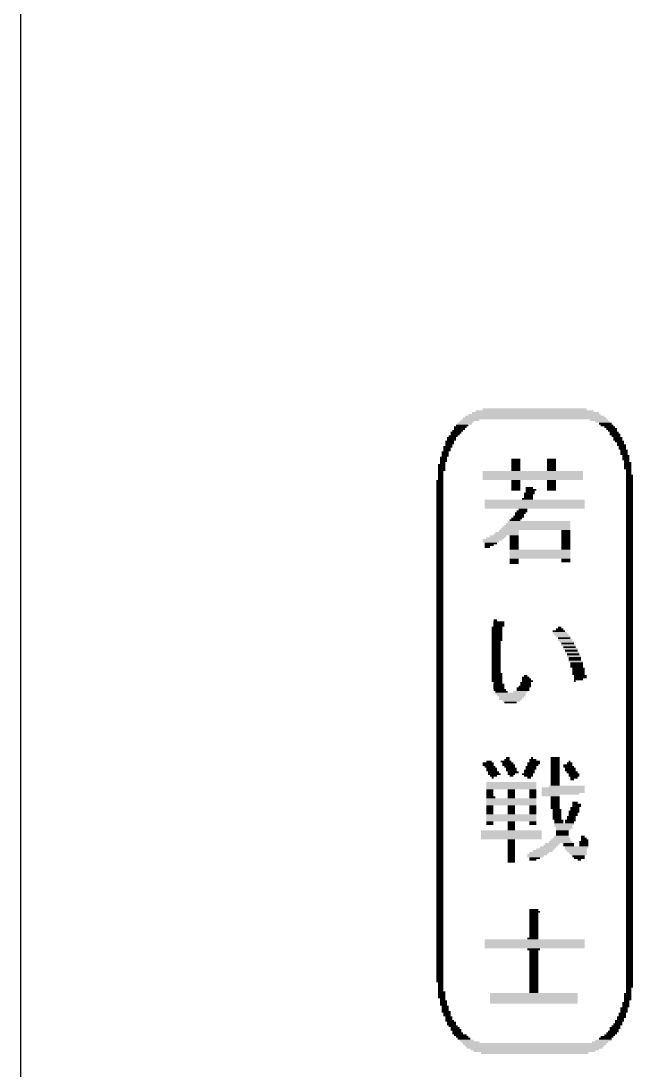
# Model space of a CAD drawing. Extents: x -8 to 66, y 0 to 104.
# Drawn here: x -2.6 to 7.83, y 26.34 to 44.22 of the extents above; entities that cross this region are included whole.
import ezdxf

# ---------------------------------------------------------------- set-up
doc = ezdxf.new("R2010")
doc.units = 0
doc.layers.add('20', color=30, linetype='CONTINUOUS')
doc.layers.add('21', color=253, linetype='CONTINUOUS')

# ---------------------------------------------------------------- blocks, each defined once
blk = doc.blocks.new('RECT')
blk.add_solid([(-0.5, -0.5), (0.5, -0.5), (-0.5, 0.5), (0.5, 0.5)])

msp = doc.modelspace()

# ---------------------------------------------------------------- linework, layer by layer
at = {"layer": '20'}
msp.add_line((-2.6, 25), (-2.6, 45), dxfattribs=at)

# ---------------------------------------------------------------- block references
at = {"layer": '21', "yscale": 0.0305}
for p, xscale in [((6.1535, 37.5686), 2.0117), ((6.1535, 37.599), 1.7678), ((4.9952, 37.3857), 0.2438), ((5.0562, 37.4162), 0.3048), ((6.1535, 37.4467), 2.4384), ((6.1535, 37.4771), 2.3774), ((6.1535, 37.5076), 2.2555), ((6.1687, 37.5381), 2.1641), ((7.2507, 37.4162), 0.3048), ((7.3117, 37.3857), 0.2438), ((4.8123, 37.2028), 0.1829), ((4.8428, 37.2333), 0.1829), ((4.8885, 37.2943), 0.2134), ((4.8733, 37.2638), 0.1829), ((4.919, 37.3247), 0.2134), ((4.9647, 37.3552), 0.2438), ((7.3574, 37.3552), 0.2134), ((7.3879, 37.3247), 0.2134), ((7.4336, 37.2943), 0.1829), ((7.4641, 37.2638), 0.1829), ((7.4793, 37.2333), 0.1524), ((7.5098, 37.2028), 0.1524), ((4.7057, 37.0504), 0.1524), ((4.7057, 37.0199), 0.1524), ((4.7361, 37.1114), 0.1524), ((4.7361, 37.0809), 0.1524), ((4.7666, 37.1419), 0.1524), ((4.7971, 37.1723), 0.1524), ((7.5251, 37.1723), 0.1829), ((7.5403, 37.1419), 0.1524), ((7.5708, 37.1114), 0.1524), ((7.5708, 37.0809), 0.1524), ((7.6013, 37.0504), 0.1524), ((7.6165, 37.0199), 0.1219), ((4.6295, 36.8675), 0.1219), ((4.6295, 36.8371), 0.1219), ((4.6752, 36.959), 0.1524), ((4.6599, 36.9285), 0.1219), ((4.6599, 36.898), 0.1219), ((4.6904, 36.9895), 0.1219), ((7.6317, 36.9895), 0.1524), ((7.647, 36.959), 0.1219), ((7.647, 36.9285), 0.1219), ((7.6775, 36.898), 0.1219), ((7.6775, 36.8675), 0.1219), ((7.6775, 36.8371), 0.1219), ((4.5685, 36.6542), 0.1219), ((4.5837, 36.6847), 0.0914), ((4.599, 36.7761), 0.1219), ((4.599, 36.7456), 0.1219), ((4.599, 36.7151), 0.1219), ((4.6295, 36.8066), 0.1219), ((5.8334, 36.7456), 0.1524), ((5.8334, 36.7151), 0.1524), ((5.8334, 36.6847), 0.1524), ((5.8334, 36.6542), 0.1524), ((6.443, 36.7456), 0.1524), ((6.443, 36.7151), 0.1524), ((6.443, 36.6847), 0.1524), ((6.443, 36.6542), 0.1524), ((7.7079, 36.8066), 0.1219), ((7.7079, 36.7761), 0.1219), ((7.7079, 36.7456), 0.1219), ((7.7232, 36.7151), 0.0914), ((7.7384, 36.6847), 0.1219), ((7.7384, 36.6542), 0.1219), ((4.5685, 36.6237), 0.1219), ((4.5685, 36.5932), 0.1219), ((4.5685, 36.5627), 0.1219), ((4.5533, 36.5323), 0.0914), ((4.5533, 36.5018), 0.0914), ((4.5533, 36.4713), 0.0914), ((6.123, 36.5323), 1.7069), ((6.123, 36.5018), 1.7069), ((6.123, 36.4713), 1.7069), ((5.8334, 36.6237), 0.1524), ((5.8334, 36.5932), 0.1524), ((5.8334, 36.5627), 0.1524), ((6.443, 36.6237), 0.1524), ((6.443, 36.5932), 0.1524), ((6.443, 36.5627), 0.1524), ((7.7384, 36.6237), 0.1219), ((7.7384, 36.5932), 0.1219), ((7.7537, 36.5627), 0.0914), ((7.7537, 36.5323), 0.0914), ((7.7537, 36.5018), 0.0914), ((7.7689, 36.4713), 0.1219), ((4.538, 36.3799), 0.1219), ((4.538, 36.3494), 0.1219), ((4.538, 36.3189), 0.1219), ((4.5533, 36.4408), 0.0914), ((4.5533, 36.4103), 0.0914), ((6.123, 36.4408), 1.7069), ((6.123, 36.4103), 1.7069), ((5.8334, 36.3799), 0.1524), ((5.8334, 36.3494), 0.1524), ((5.8334, 36.3189), 0.1524), ((6.443, 36.3799), 0.1524), ((6.443, 36.3494), 0.1524), ((6.443, 36.3189), 0.1524), ((7.7689, 36.4408), 0.1219), ((7.7689, 36.4103), 0.1219), ((7.7689, 36.3799), 0.1219), ((7.7689, 36.3494), 0.1219), ((7.7689, 36.3189), 0.1219), ((4.538, 36.2884), 0.1219), ((4.538, 36.2579), 0.1219), ((4.538, 36.2275), 0.1219), ((4.538, 36.197), 0.1219), ((4.538, 36.1665), 0.1219), ((4.538, 36.136), 0.1219), ((5.8334, 36.2884), 0.1524), ((5.8334, 36.2579), 0.1524), ((5.8334, 36.2275), 0.1524), ((6.062, 36.1665), 0.1829), ((6.0468, 36.136), 0.1524), ((6.062, 36.2579), 0.1219), ((6.0925, 36.2275), 0.1829), ((6.0773, 36.197), 0.1524), ((6.443, 36.2884), 0.1524), ((6.443, 36.2579), 0.1524), ((6.443, 36.2275), 0.1524), ((7.7689, 36.2884), 0.1219), ((7.7689, 36.2579), 0.1219), ((7.7689, 36.2275), 0.1219), ((7.7689, 36.197), 0.1219), ((7.7689, 36.1665), 0.1219), ((7.7689, 36.136), 0.1219), ((4.538, 36.1055), 0.1219), ((4.538, 36.0751), 0.1219), ((4.538, 36.0446), 0.1219), ((4.538, 36.0141), 0.1219), ((4.538, 35.9836), 0.1219), ((4.538, 35.9531), 0.1219), ((6.1535, 36.0446), 1.7069), ((6.1535, 36.0141), 1.7069), ((6.1535, 35.9836), 1.7069), ((6.1535, 35.9531), 1.7069), ((6.0315, 36.0751), 0.1829), ((6.0468, 36.1055), 0.1524), ((7.7689, 36.1055), 0.1219), ((7.7689, 36.0751), 0.1219), ((7.7689, 36.0446), 0.1219), ((7.7689, 36.0141), 0.1219), ((7.7689, 35.9836), 0.1219), ((7.7689, 35.9531), 0.1219), ((4.538, 35.9227), 0.1219), ((4.538, 35.8922), 0.1219), ((4.538, 35.8617), 0.1219), ((4.538, 35.8312), 0.1219), ((4.538, 35.8007), 0.1219), ((4.538, 35.7703), 0.1219), ((6.1535, 35.9227), 1.7069), ((5.8791, 35.7703), 0.1829), ((5.9096, 35.8312), 0.1829), ((5.8944, 35.8007), 0.1524), ((5.9401, 35.8617), 0.1829), ((5.9553, 35.8922), 0.1524), ((7.7689, 35.9227), 0.1219), ((7.7689, 35.8922), 0.1219), ((7.7689, 35.8617), 0.1219), ((7.7689, 35.8312), 0.1219), ((7.7689, 35.8007), 0.1219), ((7.7689, 35.7703), 0.1219), ((4.538, 35.7398), 0.1219), ((4.538, 35.7093), 0.1219), ((4.538, 35.6788), 0.1219), ((4.538, 35.6483), 0.1219), ((4.538, 35.6179), 0.1219), ((4.538, 35.5874), 0.1219), ((6.1839, 35.5874), 1.1582), ((6.1992, 35.6179), 1.1278), ((6.2144, 35.6483), 1.0973), ((6.2297, 35.6788), 1.0668), ((5.8182, 35.7093), 0.1829), ((5.8487, 35.7398), 0.1829), ((7.7689, 35.7398), 0.1219), ((7.7689, 35.7093), 0.1219), ((7.7689, 35.6788), 0.1219), ((7.7689, 35.6483), 0.1219), ((7.7689, 35.6179), 0.1219), ((7.7689, 35.5874), 0.1219), ((4.538, 35.5569), 0.1219), ((4.538, 35.5264), 0.1219), ((4.538, 35.4959), 0.1219), ((4.538, 35.4655), 0.1219), ((4.538, 35.435), 0.1219), ((4.538, 35.4045), 0.1219), ((5.4829, 35.4045), 0.3048), ((5.5286, 35.435), 0.2743), ((5.6658, 35.4655), 0.4267), ((5.681, 35.4959), 0.3962), ((5.7115, 35.5264), 0.3353), ((6.1687, 35.5569), 1.1887), ((5.8029, 35.435), 0.1524), ((5.8029, 35.4045), 0.1524), ((6.6869, 35.5264), 0.1524), ((6.6869, 35.4959), 0.1524), ((6.6869, 35.4655), 0.1524), ((6.6869, 35.435), 0.1524), ((6.6869, 35.4045), 0.1524), ((7.7689, 35.5569), 0.1219), ((7.7689, 35.5264), 0.1219), ((7.7689, 35.4959), 0.1219), ((7.7689, 35.4655), 0.1219), ((7.7689, 35.435), 0.1219), ((7.7689, 35.4045), 0.1219), ((4.538, 35.374), 0.1219), ((4.538, 35.3435), 0.1219), ((4.538, 35.3131), 0.1219), ((4.538, 35.2826), 0.1219), ((4.538, 35.2521), 0.1219), ((4.538, 35.2216), 0.1219), ((5.4372, 35.374), 0.3353), ((5.4067, 35.3435), 0.2743), ((5.4067, 35.3131), 0.2134), ((5.3762, 35.2826), 0.1524), ((5.3457, 35.2521), 0.0914), ((5.8029, 35.374), 0.1524), ((5.8029, 35.3435), 0.1524), ((5.8029, 35.3131), 0.1524), ((5.8029, 35.2826), 0.1524), ((5.8029, 35.2521), 0.1524), ((5.8029, 35.2216), 0.1524), ((6.6869, 35.374), 0.1524), ((6.6869, 35.3435), 0.1524), ((6.6869, 35.3131), 0.1524), ((6.6869, 35.2826), 0.1524), ((6.6869, 35.2521), 0.1524), ((6.6869, 35.2216), 0.1524), ((7.7689, 35.374), 0.1219), ((7.7689, 35.3435), 0.1219), ((7.7689, 35.3131), 0.1219), ((7.7689, 35.2826), 0.1219), ((7.7689, 35.2521), 0.1219), ((7.7689, 35.2216), 0.1219), ((4.538, 35.1911), 0.1219), ((4.538, 35.1607), 0.1219), ((4.538, 35.1302), 0.1219), ((4.538, 35.0997), 0.1219), ((4.538, 35.0692), 0.1219), ((6.2449, 35.1911), 1.0363), ((6.2449, 35.1607), 1.0363), ((6.2449, 35.1302), 1.0363), ((6.2449, 35.0997), 1.0363), ((6.2449, 35.0692), 1.0363), ((7.7689, 35.1911), 0.1219), ((7.7689, 35.1607), 0.1219), ((7.7689, 35.1302), 0.1219), ((7.7689, 35.0997), 0.1219), ((7.7689, 35.0692), 0.1219), ((4.538, 35.0387), 0.1219), ((4.538, 35.0083), 0.1219), ((4.538, 34.9778), 0.1219), ((4.538, 34.9473), 0.1219), ((4.538, 34.9168), 0.1219), ((4.538, 34.8863), 0.1219), ((5.8029, 35.0387), 0.1524), ((5.8029, 35.0083), 0.1524), ((5.8029, 34.9778), 0.1524), ((6.6869, 35.0387), 0.1524), ((6.6869, 35.0083), 0.1524), ((7.7689, 35.0387), 0.1219), ((7.7689, 35.0083), 0.1219), ((7.7689, 34.9778), 0.1219), ((7.7689, 34.9473), 0.1219), ((7.7689, 34.9168), 0.1219), ((7.7689, 34.8863), 0.1219), ((4.538, 34.8559), 0.1219), ((4.538, 34.8254), 0.1219), ((4.538, 34.7949), 0.1219), ((4.538, 34.7644), 0.1219), ((4.538, 34.7339), 0.1219), ((4.538, 34.7035), 0.1219), ((7.7689, 34.8559), 0.1219), ((7.7689, 34.8254), 0.1219), ((7.7689, 34.7949), 0.1219), ((7.7689, 34.7644), 0.1219), ((7.7689, 34.7339), 0.1219), ((7.7689, 34.7035), 0.1219), ((4.538, 34.673), 0.1219), ((4.538, 34.6425), 0.1219), ((4.538, 34.612), 0.1219), ((4.538, 34.5815), 0.1219), ((4.538, 34.5511), 0.1219), ((4.538, 34.5206), 0.1219), ((7.7689, 34.673), 0.1219), ((7.7689, 34.6425), 0.1219), ((7.7689, 34.612), 0.1219), ((7.7689, 34.5815), 0.1219), ((7.7689, 34.5511), 0.1219), ((7.7689, 34.5206), 0.1219), ((4.538, 34.4901), 0.1219), ((4.538, 34.4596), 0.1219), ((4.538, 34.4291), 0.1219), ((4.538, 34.3987), 0.1219), ((4.538, 34.3682), 0.1219), ((4.538, 34.3377), 0.1219), ((7.7689, 34.4901), 0.1219), ((7.7689, 34.4596), 0.1219), ((7.7689, 34.4291), 0.1219), ((7.7689, 34.3987), 0.1219), ((7.7689, 34.3682), 0.1219), ((7.7689, 34.3377), 0.1219), ((4.538, 34.3072), 0.1219), ((4.538, 34.2767), 0.1219), ((4.538, 34.2463), 0.1219), ((4.538, 34.2158), 0.1219), ((4.538, 34.1853), 0.1219), ((4.538, 34.1548), 0.1219), ((7.7689, 34.3072), 0.1219), ((7.7689, 34.2767), 0.1219), ((7.7689, 34.2463), 0.1219), ((7.7689, 34.2158), 0.1219), ((7.7689, 34.1853), 0.1219), ((7.7689, 34.1548), 0.1219), ((4.538, 34.1243), 0.1219), ((4.538, 34.0939), 0.1219), ((4.538, 34.0634), 0.1219), ((4.538, 34.0329), 0.1219), ((4.538, 34.0024), 0.1219), ((4.538, 33.9719), 0.1219), ((5.4829, 34.0024), 0.061), ((5.5438, 33.9719), 0.1829), ((7.7689, 34.1243), 0.1219), ((7.7689, 34.0939), 0.1219), ((7.7689, 34.0634), 0.1219), ((7.7689, 34.0329), 0.1219), ((7.7689, 34.0024), 0.1219), ((7.7689, 33.9719), 0.1219), ((4.538, 33.9415), 0.1219), ((4.538, 33.911), 0.1219), ((4.538, 33.8805), 0.1219), ((4.538, 33.85), 0.1219), ((4.538, 33.8195), 0.1219), ((4.538, 33.7891), 0.1219), ((5.5134, 33.8805), 0.1829), ((5.5134, 33.85), 0.1829), ((5.5134, 33.8195), 0.1829), ((5.5134, 33.7891), 0.1829), ((5.5438, 33.9415), 0.1829), ((5.5438, 33.911), 0.1829), ((6.5649, 33.8195), 0.2134), ((6.5802, 33.7891), 0.2438), ((6.5802, 33.85), 0.1219), ((6.5802, 33.8805), 0.061), ((7.7689, 33.9415), 0.1219), ((7.7689, 33.911), 0.1219), ((7.7689, 33.8805), 0.1219), ((7.7689, 33.85), 0.1219), ((7.7689, 33.8195), 0.1219), ((7.7689, 33.7891), 0.1219), ((4.538, 33.7586), 0.1219), ((4.538, 33.7281), 0.1219), ((4.538, 33.6976), 0.1219), ((4.538, 33.6671), 0.1219), ((4.538, 33.6367), 0.1219), ((5.5134, 33.7586), 0.1829), ((5.5134, 33.7281), 0.1829), ((5.5134, 33.6976), 0.1829), ((5.5134, 33.6671), 0.1829), ((5.4981, 33.6367), 0.1524), ((6.6107, 33.7586), 0.2438), ((6.6411, 33.7281), 0.2438), ((6.6564, 33.6976), 0.2134), ((6.6716, 33.6671), 0.2438), ((6.7021, 33.6367), 0.2438), ((7.7689, 33.7586), 0.1219), ((7.7689, 33.7281), 0.1219), ((7.7689, 33.6976), 0.1219), ((7.7689, 33.6671), 0.1219), ((7.7689, 33.6367), 0.1219), ((4.538, 33.6062), 0.1219), ((4.538, 33.5757), 0.1219), ((4.538, 33.5452), 0.1219), ((4.538, 33.5147), 0.1219), ((4.538, 33.4843), 0.1219), ((4.538, 33.4538), 0.1219), ((5.4981, 33.6062), 0.1524), ((5.4981, 33.5757), 0.1524), ((5.4981, 33.5452), 0.1524), ((5.4981, 33.5147), 0.1524), ((5.4981, 33.4843), 0.1524), ((5.4981, 33.4538), 0.1524), ((6.7173, 33.6062), 0.2134), ((6.7326, 33.5757), 0.2438), ((6.7478, 33.5452), 0.2134), ((6.7631, 33.5147), 0.2438), ((6.7783, 33.4843), 0.2134), ((6.7935, 33.4538), 0.2438), ((7.7689, 33.6062), 0.1219), ((7.7689, 33.5757), 0.1219), ((7.7689, 33.5452), 0.1219), ((7.7689, 33.5147), 0.1219), ((7.7689, 33.4843), 0.1219), ((7.7689, 33.4538), 0.1219), ((4.538, 33.4233), 0.1219), ((4.538, 33.3928), 0.1219), ((4.538, 33.3623), 0.1219), ((4.538, 33.3319), 0.1219), ((4.538, 33.3014), 0.1219), ((4.538, 33.2709), 0.1219), ((5.4981, 33.4233), 0.1524), ((5.4981, 33.3928), 0.1524), ((5.4981, 33.3623), 0.1524), ((5.4981, 33.3319), 0.1524), ((5.4981, 33.3014), 0.1524), ((5.4981, 33.2709), 0.1524), ((6.8088, 33.4233), 0.2134), ((6.824, 33.3928), 0.2438), ((6.8393, 33.3623), 0.2134), ((6.8393, 33.3319), 0.2134), ((6.8545, 33.3014), 0.2438), ((6.8697, 33.2709), 0.2134), ((7.7689, 33.4233), 0.1219), ((7.7689, 33.3928), 0.1219), ((7.7689, 33.3623), 0.1219), ((7.7689, 33.3319), 0.1219), ((7.7689, 33.3014), 0.1219), ((7.7689, 33.2709), 0.1219), ((4.538, 33.2404), 0.1219), ((4.538, 33.2099), 0.1219), ((4.538, 33.1795), 0.1219), ((4.538, 33.149), 0.1219), ((4.538, 33.1185), 0.1219), ((4.538, 33.088), 0.1219), ((5.4981, 33.2404), 0.1524), ((5.4981, 33.2099), 0.1524), ((5.4981, 33.1795), 0.1524), ((5.4981, 33.149), 0.1524), ((5.4981, 33.1185), 0.1524), ((5.5134, 33.088), 0.1829), ((6.8697, 33.2404), 0.2134), ((6.8697, 33.2099), 0.2134), ((6.9002, 33.1795), 0.2134), ((6.9002, 33.149), 0.2134), ((6.9002, 33.1185), 0.2134), ((6.9002, 33.088), 0.2134), ((7.7689, 33.2404), 0.1219), ((7.7689, 33.2099), 0.1219), ((7.7689, 33.1795), 0.1219), ((7.7689, 33.149), 0.1219), ((7.7689, 33.1185), 0.1219), ((7.7689, 33.088), 0.1219), ((4.538, 33.0575), 0.1219), ((4.538, 33.0271), 0.1219), ((4.538, 32.9966), 0.1219), ((4.538, 32.9661), 0.1219), ((4.538, 32.9356), 0.1219), ((4.538, 32.9051), 0.1219), ((5.5134, 33.0575), 0.1829), ((5.5134, 33.0271), 0.1829), ((5.5134, 32.9966), 0.1829), ((5.5134, 32.9661), 0.1829), ((5.5286, 32.9356), 0.1524), ((5.5438, 32.9051), 0.1829), ((6.0011, 32.9356), 0.1829), ((6.0011, 32.9051), 0.1829), ((6.0163, 32.9966), 0.1524), ((6.0315, 32.9661), 0.1829), ((6.0011, 33.0271), 0.1219), ((6.0011, 33.0575), 0.061), ((6.9307, 33.0575), 0.2134), ((6.9307, 33.0271), 0.2134), ((6.9002, 32.9966), 0.1524), ((6.8393, 32.9661), 0.0305), ((7.7689, 33.0575), 0.1219), ((7.7689, 33.0271), 0.1219), ((7.7689, 32.9966), 0.1219), ((7.7689, 32.9661), 0.1219), ((7.7689, 32.9356), 0.1219), ((7.7689, 32.9051), 0.1219), ((4.538, 32.8747), 0.1219), ((4.538, 32.8442), 0.1219), ((4.538, 32.8137), 0.1219), ((4.538, 32.7832), 0.1219), ((4.538, 32.7527), 0.1219), ((4.538, 32.7223), 0.1219), ((5.5438, 32.8747), 0.1829), ((5.5438, 32.8442), 0.1829), ((5.5591, 32.8137), 0.2134), ((5.5896, 32.7832), 0.2134), ((5.742, 32.7527), 0.5182), ((5.7572, 32.7223), 0.4877), ((5.9096, 32.7832), 0.2438), ((5.9553, 32.8442), 0.2134), ((5.9553, 32.8137), 0.2134), ((5.9858, 32.8747), 0.2134), ((7.7689, 32.8747), 0.1219), ((7.7689, 32.8442), 0.1219), ((7.7689, 32.8137), 0.1219), ((7.7689, 32.7832), 0.1219), ((7.7689, 32.7527), 0.1219), ((7.7689, 32.7223), 0.1219), ((4.538, 32.6918), 0.1219), ((4.538, 32.6613), 0.1219), ((4.538, 32.6308), 0.1219), ((4.538, 32.6003), 0.1219), ((4.538, 32.5699), 0.1219), ((4.538, 32.5394), 0.1219), ((5.7572, 32.6918), 0.4267), ((5.742, 32.6613), 0.3962), ((5.7572, 32.6308), 0.3048), ((5.742, 32.6003), 0.2134), ((7.7689, 32.6918), 0.1219), ((7.7689, 32.6613), 0.1219), ((7.7689, 32.6308), 0.1219), ((7.7689, 32.6003), 0.1219), ((7.7689, 32.5699), 0.1219), ((7.7689, 32.5394), 0.1219), ((4.538, 32.5089), 0.1219), ((4.538, 32.4784), 0.1219), ((4.538, 32.4479), 0.1219), ((4.538, 32.4175), 0.1219), ((4.538, 32.387), 0.1219), ((7.7689, 32.5089), 0.1219), ((7.7689, 32.4784), 0.1219), ((7.7689, 32.4479), 0.1219), ((7.7689, 32.4175), 0.1219), ((7.7689, 32.387), 0.1219), ((4.538, 32.3565), 0.1219), ((4.538, 32.326), 0.1219), ((4.538, 32.2955), 0.1219), ((4.538, 32.2651), 0.1219), ((4.538, 32.2346), 0.1219), ((4.538, 32.2041), 0.1219), ((7.7689, 32.3565), 0.1219), ((7.7689, 32.326), 0.1219), ((7.7689, 32.2955), 0.1219), ((7.7689, 32.2651), 0.1219), ((7.7689, 32.2346), 0.1219), ((7.7689, 32.2041), 0.1219), ((4.538, 32.1736), 0.1219), ((4.538, 32.1431), 0.1219), ((4.538, 32.1127), 0.1219), ((4.538, 32.0822), 0.1219), ((4.538, 32.0517), 0.1219), ((4.538, 32.0212), 0.1219), ((7.7689, 32.1736), 0.1219), ((7.7689, 32.1431), 0.1219), ((7.7689, 32.1127), 0.1219), ((7.7689, 32.0822), 0.1219), ((7.7689, 32.0517), 0.1219), ((7.7689, 32.0212), 0.1219), ((4.538, 31.9907), 0.1219), ((4.538, 31.9603), 0.1219), ((4.538, 31.9298), 0.1219), ((4.538, 31.8993), 0.1219), ((4.538, 31.8688), 0.1219), ((4.538, 31.8383), 0.1219), ((7.7689, 31.9907), 0.1219), ((7.7689, 31.9603), 0.1219), ((7.7689, 31.9298), 0.1219), ((7.7689, 31.8993), 0.1219), ((7.7689, 31.8688), 0.1219), ((7.7689, 31.8383), 0.1219), ((4.538, 31.8079), 0.1219), ((4.538, 31.7774), 0.1219), ((4.538, 31.7469), 0.1219), ((4.538, 31.7164), 0.1219), ((4.538, 31.6859), 0.1219), ((4.538, 31.6555), 0.1219), ((5.6963, 31.6555), 0.061), ((6.1077, 31.6555), 0.0305), ((6.504, 31.6555), 0.1524), ((7.7689, 31.8079), 0.1219), ((7.7689, 31.7774), 0.1219), ((7.7689, 31.7469), 0.1219), ((7.7689, 31.7164), 0.1219), ((7.7689, 31.6859), 0.1219), ((7.7689, 31.6555), 0.1219), ((4.538, 31.625), 0.1219), ((4.538, 31.5945), 0.1219), ((4.538, 31.564), 0.1219), ((4.538, 31.5335), 0.1219), ((4.538, 31.5031), 0.1219), ((4.538, 31.4726), 0.1219), ((5.361, 31.564), 0.1829), ((5.361, 31.5335), 0.1829), ((5.3914, 31.5031), 0.1829), ((5.4219, 31.4726), 0.1829), ((5.3762, 31.5945), 0.0914), ((5.6658, 31.5945), 0.1829), ((5.6963, 31.564), 0.1829), ((5.7115, 31.5335), 0.2134), ((5.681, 31.625), 0.0914), ((5.7267, 31.5031), 0.1829), ((5.7572, 31.4726), 0.1829), ((6.0925, 31.5031), 0.1829), ((6.0925, 31.4726), 0.1829), ((6.1382, 31.564), 0.2134), ((6.123, 31.5335), 0.1829), ((6.123, 31.625), 0.1219), ((6.1535, 31.5945), 0.1829), ((6.504, 31.625), 0.1524), ((6.504, 31.5945), 0.1524), ((6.504, 31.564), 0.1524), ((6.504, 31.5335), 0.1524), ((6.504, 31.5031), 0.1524), ((6.504, 31.4726), 0.1524), ((6.7173, 31.5335), 0.1524), ((6.7326, 31.5031), 0.1829), ((6.7631, 31.4726), 0.1829), ((6.7478, 31.564), 0.0914), ((6.7478, 31.5945), 0.0305), ((7.7689, 31.625), 0.1219), ((7.7689, 31.5945), 0.1219), ((7.7689, 31.564), 0.1219), ((7.7689, 31.5335), 0.1219), ((7.7689, 31.5031), 0.1219), ((7.7689, 31.4726), 0.1219), ((4.538, 31.4421), 0.1219), ((4.538, 31.4116), 0.1219), ((4.538, 31.3811), 0.1219), ((4.538, 31.3507), 0.1219), ((4.538, 31.3202), 0.1219), ((4.538, 31.2897), 0.1219), ((5.4219, 31.4421), 0.1829), ((5.4524, 31.4116), 0.1829), ((5.4676, 31.3811), 0.2134), ((5.4524, 31.3507), 0.1219), ((5.4372, 31.3202), 0.0305), ((5.7572, 31.4421), 0.1829), ((5.7877, 31.4116), 0.1829), ((5.7572, 31.3811), 0.1219), ((5.7572, 31.3507), 0.061), ((6.0315, 31.3811), 0.1829), ((6.062, 31.4421), 0.1829), ((6.062, 31.4116), 0.1829), ((6.0468, 31.3507), 0.1524), ((6.062, 31.3202), 0.061), ((6.504, 31.4421), 0.1524), ((6.504, 31.4116), 0.1524), ((6.504, 31.3811), 0.1524), ((6.504, 31.3507), 0.1524), ((6.504, 31.3202), 0.1524), ((6.504, 31.2897), 0.1524), ((6.7631, 31.4421), 0.1829), ((6.7935, 31.4116), 0.1829), ((6.824, 31.3811), 0.1829), ((6.824, 31.3507), 0.1829), ((6.824, 31.3202), 0.1219), ((6.7935, 31.2897), 0.061), ((7.7689, 31.4421), 0.1219), ((7.7689, 31.4116), 0.1219), ((7.7689, 31.3811), 0.1219), ((7.7689, 31.3507), 0.1219), ((7.7689, 31.3202), 0.1219), ((7.7689, 31.2897), 0.1219), ((4.538, 31.2592), 0.1219), ((4.538, 31.2287), 0.1219), ((4.538, 31.1983), 0.1219), ((4.538, 31.1678), 0.1219), ((4.538, 31.1373), 0.1219), ((4.538, 31.1068), 0.1219), ((5.3914, 31.1068), 0.1219), ((5.7572, 31.2287), 0.8534), ((5.7572, 31.1983), 0.8534), ((5.7572, 31.1678), 0.8534), ((5.7572, 31.1373), 0.8534), ((5.7572, 31.1068), 0.1219), ((6.123, 31.1068), 0.1219), ((6.6411, 31.1373), 0.7315), ((6.6411, 31.1068), 0.7315), ((6.7021, 31.1678), 0.6096), ((6.504, 31.2592), 0.1524), ((6.504, 31.2287), 0.1524), ((6.504, 31.1983), 0.1524), ((7.7689, 31.2592), 0.1219), ((7.7689, 31.2287), 0.1219), ((7.7689, 31.1983), 0.1219), ((7.7689, 31.1678), 0.1219), ((7.7689, 31.1373), 0.1219), ((7.7689, 31.1068), 0.1219), ((4.538, 31.0763), 0.1219), ((4.538, 31.0459), 0.1219), ((4.538, 31.0154), 0.1219), ((4.538, 30.9849), 0.1219), ((4.538, 30.9544), 0.1219), ((5.3914, 31.0763), 0.1219), ((5.3914, 31.0459), 0.1219), ((5.3914, 31.0154), 0.1219), ((5.4067, 30.9849), 0.1524), ((5.7572, 30.9544), 0.8534), ((5.7572, 31.0763), 0.1219), ((5.7572, 31.0459), 0.1219), ((5.7572, 31.0154), 0.1219), ((5.7572, 30.9849), 0.1219), ((6.123, 31.0763), 0.1219), ((6.123, 31.0459), 0.1219), ((6.123, 31.0154), 0.1219), ((6.123, 30.9849), 0.1219), ((6.6411, 31.0763), 0.7315), ((6.5954, 31.0459), 0.6401), ((6.4278, 31.0154), 0.3048), ((6.504, 30.9849), 0.1524), ((6.504, 30.9544), 0.1524), ((7.7689, 31.0763), 0.1219), ((7.7689, 31.0459), 0.1219), ((7.7689, 31.0154), 0.1219), ((7.7689, 30.9849), 0.1219), ((7.7689, 30.9544), 0.1219), ((4.538, 30.9239), 0.1219), ((4.538, 30.8935), 0.1219), ((4.538, 30.863), 0.1219), ((4.538, 30.8325), 0.1219), ((4.538, 30.802), 0.1219), ((4.538, 30.7715), 0.1219), ((5.3914, 30.8325), 0.1219), ((5.3914, 30.802), 0.1219), ((5.3914, 30.7715), 0.1219), ((5.7572, 30.9239), 0.8534), ((5.7572, 30.8935), 0.8534), ((5.7572, 30.863), 0.8534), ((5.7572, 30.8325), 0.1219), ((5.7572, 30.802), 0.1219), ((5.7572, 30.7715), 0.1219), ((6.123, 30.8325), 0.1219), ((6.123, 30.802), 0.1219), ((6.123, 30.7715), 0.1219), ((6.504, 30.9239), 0.1524), ((6.504, 30.8935), 0.1524), ((6.504, 30.863), 0.1524), ((6.504, 30.8325), 0.1524), ((6.504, 30.802), 0.1524), ((6.5345, 30.7715), 0.1524), ((6.8393, 30.802), 0.1524), ((6.8393, 30.7715), 0.1524), ((6.8697, 30.863), 0.1524), ((6.8697, 30.8325), 0.1524), ((6.8393, 30.8935), 0.0914), ((7.7689, 30.9239), 0.1219), ((7.7689, 30.8935), 0.1219), ((7.7689, 30.863), 0.1219), ((7.7689, 30.8325), 0.1219), ((7.7689, 30.802), 0.1219), ((7.7689, 30.7715), 0.1219), ((4.538, 30.7411), 0.1219), ((4.538, 30.7106), 0.1219), ((4.538, 30.6801), 0.1219), ((4.538, 30.6496), 0.1219), ((4.538, 30.6191), 0.1219), ((4.538, 30.5887), 0.1219), ((5.3914, 30.7411), 0.1219), ((5.3914, 30.7106), 0.1219), ((5.7572, 30.6801), 0.8534), ((5.7572, 30.6496), 0.8534), ((5.7572, 30.6191), 0.8534), ((5.7572, 30.5887), 0.8534), ((5.7572, 30.7411), 0.1219), ((5.7572, 30.7106), 0.1219), ((6.123, 30.7411), 0.1219), ((6.123, 30.7106), 0.1219), ((6.5345, 30.7411), 0.1524), ((6.5345, 30.7106), 0.1524), ((6.5345, 30.6801), 0.1524), ((6.5345, 30.6496), 0.1524), ((6.5345, 30.6191), 0.1524), ((6.5649, 30.5887), 0.1524), ((6.7631, 30.5887), 0.1829), ((6.7783, 30.6496), 0.1524), ((6.7783, 30.6191), 0.1524), ((6.824, 30.7411), 0.1829), ((6.8088, 30.7106), 0.1524), ((6.8088, 30.6801), 0.1524), ((7.7689, 30.7411), 0.1219), ((7.7689, 30.7106), 0.1219), ((7.7689, 30.6801), 0.1219), ((7.7689, 30.6496), 0.1219), ((7.7689, 30.6191), 0.1219), ((7.7689, 30.5887), 0.1219), ((4.538, 30.5582), 0.1219), ((4.538, 30.5277), 0.1219), ((4.538, 30.4972), 0.1219), ((4.538, 30.4667), 0.1219), ((4.538, 30.4363), 0.1219), ((4.538, 30.4058), 0.1219), ((5.7572, 30.4058), 1.0363), ((5.3914, 30.5582), 0.1219), ((5.3914, 30.5277), 0.1219), ((5.7572, 30.5582), 0.1219), ((5.7572, 30.5277), 0.1219), ((5.7572, 30.4972), 0.1219), ((5.7572, 30.4667), 0.1219), ((5.7572, 30.4363), 0.1219), ((6.123, 30.5582), 0.1219), ((6.123, 30.5277), 0.1219), ((6.5649, 30.5582), 0.1524), ((6.6564, 30.5277), 0.3353), ((6.6411, 30.4972), 0.3048), ((6.6564, 30.4667), 0.2743), ((6.6411, 30.4363), 0.2438), ((6.6259, 30.4058), 0.2134), ((6.7478, 30.5582), 0.1524), ((7.7689, 30.5582), 0.1219), ((7.7689, 30.5277), 0.1219), ((7.7689, 30.4972), 0.1219), ((7.7689, 30.4667), 0.1219), ((7.7689, 30.4363), 0.1219), ((7.7689, 30.4058), 0.1219), ((4.538, 30.3753), 0.1219), ((4.538, 30.3448), 0.1219), ((4.538, 30.3143), 0.1219), ((4.538, 30.2839), 0.1219), ((4.538, 30.2534), 0.1219), ((4.538, 30.2229), 0.1219), ((5.7572, 30.3753), 1.0363), ((5.7572, 30.3448), 1.0363), ((5.7572, 30.3143), 1.0363), ((5.7572, 30.2839), 1.0363), ((5.7572, 30.2534), 0.1219), ((5.7572, 30.2229), 0.1219), ((6.5954, 30.2229), 0.3962), ((6.5954, 30.2534), 0.3353), ((6.6107, 30.2839), 0.3048), ((6.6107, 30.3143), 0.2438), ((6.6259, 30.3753), 0.2134), ((6.6259, 30.3448), 0.2134), ((6.9916, 30.2229), 0.1524), ((6.9764, 30.3143), 0.061), ((6.9916, 30.2839), 0.0914), ((7.0069, 30.2534), 0.1219), ((7.7689, 30.3753), 0.1219), ((7.7689, 30.3448), 0.1219), ((7.7689, 30.3143), 0.1219), ((7.7689, 30.2839), 0.1219), ((7.7689, 30.2534), 0.1219), ((7.7689, 30.2229), 0.1219), ((4.538, 30.1924), 0.1219), ((4.538, 30.1619), 0.1219), ((4.538, 30.1315), 0.1219), ((4.538, 30.101), 0.1219), ((4.538, 30.0705), 0.1219), ((4.538, 30.04), 0.1219), ((5.7572, 30.1924), 0.1219), ((5.7572, 30.1619), 0.1219), ((5.7572, 30.1315), 0.1219), ((5.7572, 30.101), 0.1219), ((5.7572, 30.0705), 0.1219), ((5.7572, 30.04), 0.1219), ((6.2297, 30.04), 0.3353), ((6.2906, 30.0705), 0.3353), ((6.3363, 30.101), 0.3048), ((6.3821, 30.1315), 0.2743), ((6.4278, 30.1619), 0.2438), ((6.4583, 30.1924), 0.2438), ((6.7326, 30.1924), 0.1829), ((6.7326, 30.1619), 0.1829), ((6.8697, 30.1315), 0.3962), ((6.8545, 30.101), 0.3658), ((6.8697, 30.0705), 0.3353), ((6.885, 30.04), 0.3048), ((6.9916, 30.1924), 0.1524), ((6.9916, 30.1619), 0.1524), ((7.7689, 30.1924), 0.1219), ((7.7689, 30.1619), 0.1219), ((7.7689, 30.1315), 0.1219), ((7.7689, 30.101), 0.1219), ((7.7689, 30.0705), 0.1219), ((7.7689, 30.04), 0.1219), ((4.538, 30.0095), 0.1219), ((4.538, 29.9791), 0.1219), ((4.538, 29.9486), 0.1219), ((4.538, 29.9181), 0.1219), ((4.538, 29.8876), 0.1219), ((4.538, 29.8571), 0.1219), ((5.7572, 30.0095), 0.1219), ((5.7572, 29.9791), 0.1219), ((5.7572, 29.9486), 0.1219), ((5.7572, 29.9181), 0.1219), ((5.7572, 29.8876), 0.1219), ((6.1992, 30.0095), 0.3353), ((6.1687, 29.9791), 0.2743), ((6.1535, 29.9486), 0.1829), ((6.123, 29.9181), 0.1219), ((6.9002, 30.0095), 0.2743), ((6.9002, 29.9791), 0.2134), ((6.9155, 29.9486), 0.1829), ((6.9155, 29.9181), 0.061), ((7.7689, 30.0095), 0.1219), ((7.7689, 29.9791), 0.1219), ((7.7689, 29.9486), 0.1219), ((7.7689, 29.9181), 0.1219), ((7.7689, 29.8876), 0.1219), ((7.7689, 29.8571), 0.1219), ((4.538, 29.8267), 0.1219), ((4.538, 29.7962), 0.1219), ((4.538, 29.7657), 0.1219), ((4.538, 29.7352), 0.1219), ((4.538, 29.7047), 0.1219), ((7.7689, 29.8267), 0.1219), ((7.7689, 29.7962), 0.1219), ((7.7689, 29.7657), 0.1219), ((7.7689, 29.7352), 0.1219), ((7.7689, 29.7047), 0.1219), ((4.538, 29.6743), 0.1219), ((4.538, 29.6438), 0.1219), ((4.538, 29.6133), 0.1219), ((4.538, 29.5828), 0.1219), ((4.538, 29.5523), 0.1219), ((4.538, 29.5219), 0.1219), ((7.7689, 29.6743), 0.1219), ((7.7689, 29.6438), 0.1219), ((7.7689, 29.6133), 0.1219), ((7.7689, 29.5828), 0.1219), ((7.7689, 29.5523), 0.1219), ((7.7689, 29.5219), 0.1219), ((4.538, 29.4914), 0.1219), ((4.538, 29.4609), 0.1219), ((4.538, 29.4304), 0.1219), ((4.538, 29.3999), 0.1219), ((4.538, 29.3695), 0.1219), ((4.538, 29.339), 0.1219), ((7.7689, 29.4914), 0.1219), ((7.7689, 29.4609), 0.1219), ((7.7689, 29.4304), 0.1219), ((7.7689, 29.3999), 0.1219), ((7.7689, 29.3695), 0.1219), ((7.7689, 29.339), 0.1219), ((4.538, 29.3085), 0.1219), ((4.538, 29.278), 0.1219), ((4.538, 29.2475), 0.1219), ((4.538, 29.2171), 0.1219), ((4.538, 29.1866), 0.1219), ((4.538, 29.1561), 0.1219), ((7.7689, 29.3085), 0.1219), ((7.7689, 29.278), 0.1219), ((7.7689, 29.2475), 0.1219), ((7.7689, 29.2171), 0.1219), ((7.7689, 29.1866), 0.1219), ((7.7689, 29.1561), 0.1219), ((4.538, 29.1256), 0.1219), ((4.538, 29.0951), 0.1219), ((4.538, 29.0647), 0.1219), ((4.538, 29.0342), 0.1219), ((4.538, 29.0037), 0.1219), ((4.538, 28.9732), 0.1219), ((6.1382, 29.0647), 0.1524), ((6.1382, 29.0037), 0.1524), ((6.1382, 28.9732), 0.1524), ((6.1535, 29.0342), 0.1829), ((7.7689, 29.1256), 0.1219), ((7.7689, 29.0951), 0.1219), ((7.7689, 29.0647), 0.1219), ((7.7689, 29.0342), 0.1219), ((7.7689, 29.0037), 0.1219), ((7.7689, 28.9732), 0.1219), ((4.538, 28.9427), 0.1219), ((4.538, 28.9123), 0.1219), ((4.538, 28.8818), 0.1219), ((4.538, 28.8513), 0.1219), ((4.538, 28.8208), 0.1219), ((4.538, 28.7903), 0.1219), ((6.1382, 28.9427), 0.1524), ((6.1382, 28.9123), 0.1524), ((6.1382, 28.8818), 0.1524), ((6.1382, 28.8513), 0.1524), ((6.1382, 28.8208), 0.1524), ((6.1382, 28.7903), 0.1524), ((7.7689, 28.9427), 0.1219), ((7.7689, 28.9123), 0.1219), ((7.7689, 28.8818), 0.1219), ((7.7689, 28.8513), 0.1219), ((7.7689, 28.8208), 0.1219), ((7.7689, 28.7903), 0.1219), ((4.538, 28.7599), 0.1219), ((4.538, 28.7294), 0.1219), ((4.538, 28.6989), 0.1219), ((4.538, 28.6684), 0.1219), ((4.538, 28.6379), 0.1219), ((4.538, 28.6075), 0.1219), ((6.1382, 28.7599), 0.1524), ((6.1382, 28.7294), 0.1524), ((6.1382, 28.6989), 0.1524), ((6.1382, 28.6684), 0.1524), ((6.1382, 28.6379), 0.1524), ((6.1382, 28.6075), 0.1524), ((7.7689, 28.7599), 0.1219), ((7.7689, 28.7294), 0.1219), ((7.7689, 28.6989), 0.1219), ((7.7689, 28.6684), 0.1219), ((7.7689, 28.6379), 0.1219), ((7.7689, 28.6075), 0.1219), ((4.538, 28.577), 0.1219), ((4.538, 28.5465), 0.1219), ((4.538, 28.516), 0.1219), ((4.538, 28.4855), 0.1219), ((4.538, 28.455), 0.1219), ((4.538, 28.4246), 0.1219), ((6.1535, 28.5465), 1.7069), ((6.1535, 28.516), 1.7069), ((6.1535, 28.4855), 1.7069), ((6.1535, 28.455), 1.7069), ((6.1535, 28.4246), 1.7069), ((6.123, 28.577), 0.1829), ((7.7689, 28.577), 0.1219), ((7.7689, 28.5465), 0.1219), ((7.7689, 28.516), 0.1219), ((7.7689, 28.4855), 0.1219), ((7.7689, 28.455), 0.1219), ((7.7689, 28.4246), 0.1219), ((4.538, 28.3941), 0.1219), ((4.538, 28.3636), 0.1219), ((4.538, 28.3331), 0.1219), ((4.538, 28.3026), 0.1219), ((4.538, 28.2722), 0.1219), ((6.1382, 28.3941), 0.2134), ((6.1382, 28.3636), 0.1524), ((6.1382, 28.3331), 0.1524), ((6.1382, 28.3026), 0.1524), ((6.1382, 28.2722), 0.1524), ((7.7689, 28.3941), 0.1219), ((7.7689, 28.3636), 0.1219), ((7.7689, 28.3331), 0.1219), ((7.7689, 28.3026), 0.1219), ((7.7689, 28.2722), 0.1219), ((4.538, 28.2417), 0.1219), ((4.538, 28.2112), 0.1219), ((4.538, 28.1807), 0.1219), ((4.538, 28.1502), 0.1219), ((4.538, 28.1198), 0.1219), ((4.538, 28.0893), 0.1219), ((6.1382, 28.2417), 0.1524), ((6.1382, 28.2112), 0.1524), ((6.1382, 28.1807), 0.1524), ((6.1382, 28.1502), 0.1524), ((6.1382, 28.1198), 0.1524), ((6.1382, 28.0893), 0.1524), ((7.7689, 28.2417), 0.1219), ((7.7689, 28.2112), 0.1219), ((7.7689, 28.1807), 0.1219), ((7.7689, 28.1502), 0.1219), ((7.7689, 28.1198), 0.1219), ((7.7689, 28.0893), 0.1219), ((4.538, 28.0588), 0.1219), ((4.538, 28.0283), 0.1219), ((4.538, 27.9978), 0.1219), ((4.538, 27.9674), 0.1219), ((4.538, 27.9369), 0.1219), ((4.538, 27.9064), 0.1219), ((6.1382, 28.0588), 0.1524), ((6.1382, 28.0283), 0.1524), ((6.1382, 27.9978), 0.1524), ((6.1382, 27.9674), 0.1524), ((6.1382, 27.9369), 0.1524), ((6.1382, 27.9064), 0.1524), ((7.7689, 28.0588), 0.1219), ((7.7689, 28.0283), 0.1219), ((7.7689, 27.9978), 0.1219), ((7.7689, 27.9674), 0.1219), ((7.7689, 27.9369), 0.1219), ((7.7689, 27.9064), 0.1219), ((4.538, 27.8759), 0.1219), ((4.538, 27.8454), 0.1219), ((4.5533, 27.815), 0.0914), ((4.5533, 27.7845), 0.0914), ((4.5533, 27.754), 0.0914), ((4.5533, 27.7235), 0.0914), ((6.1382, 27.8759), 0.1524), ((6.1382, 27.8454), 0.1524), ((6.1382, 27.815), 0.1524), ((6.1382, 27.7845), 0.1524), ((6.1382, 27.754), 0.1524), ((6.1382, 27.7235), 0.1524), ((7.7689, 27.8759), 0.1219), ((7.7689, 27.8454), 0.1219), ((7.7689, 27.815), 0.1219), ((7.7689, 27.7845), 0.1219), ((7.7689, 27.754), 0.1219), ((7.7537, 27.7235), 0.0914), ((4.5533, 27.6931), 0.0914), ((4.5685, 27.6626), 0.1219), ((4.5685, 27.6321), 0.1219), ((4.5685, 27.6016), 0.1219), ((4.5685, 27.5711), 0.1219), ((4.5837, 27.5407), 0.0914), ((6.1382, 27.6321), 1.4935), ((6.1382, 27.6016), 1.4935), ((6.1382, 27.5711), 1.4935), ((6.1382, 27.5407), 1.4935), ((6.1382, 27.6931), 0.1524), ((6.1382, 27.6626), 0.1524), ((7.7384, 27.6321), 0.1219), ((7.7384, 27.6016), 0.1219), ((7.7384, 27.5711), 0.1219), ((7.7384, 27.5407), 0.1219), ((7.7537, 27.6931), 0.0914), ((7.7537, 27.6626), 0.0914), ((4.599, 27.5102), 0.1219), ((4.599, 27.4797), 0.1219), ((4.599, 27.4492), 0.1219), ((4.6295, 27.4187), 0.1219), ((4.6295, 27.3883), 0.1219), ((4.6295, 27.3578), 0.1219), ((6.1382, 27.5102), 1.4935), ((6.1382, 27.4797), 1.4935), ((7.6775, 27.3883), 0.1219), ((7.6775, 27.3578), 0.1219), ((7.7079, 27.4797), 0.1219), ((7.7079, 27.4492), 0.1219), ((7.7079, 27.4187), 0.1219), ((7.7232, 27.5102), 0.0914), ((4.6447, 27.3273), 0.1524), ((4.6599, 27.2968), 0.1219), ((4.6599, 27.2663), 0.1219), ((4.6904, 27.2359), 0.1219), ((4.6904, 27.2054), 0.1219), ((4.7057, 27.1749), 0.1524), ((7.6013, 27.1749), 0.1524), ((7.6317, 27.2359), 0.1524), ((7.6165, 27.2054), 0.1219), ((7.647, 27.2968), 0.1219), ((7.647, 27.2663), 0.1219), ((7.6775, 27.3273), 0.1219), ((4.7361, 27.1444), 0.1524), ((4.7361, 27.1139), 0.1524), ((4.7666, 27.0835), 0.1524), ((4.8123, 27.0225), 0.1829), ((4.7971, 27.053), 0.1524), ((4.8276, 26.992), 0.1524), ((7.4946, 26.992), 0.1829), ((7.5098, 27.0225), 0.1524), ((7.5251, 27.053), 0.1829), ((7.5403, 27.0835), 0.1524), ((7.5708, 27.1139), 0.1524), ((7.586, 27.1444), 0.1219), ((4.8428, 26.9615), 0.1829), ((4.8885, 26.9311), 0.2134), ((4.919, 26.9006), 0.2134), ((4.9495, 26.8701), 0.2134), ((4.9952, 26.8396), 0.2438), ((7.3269, 26.8396), 0.2743), ((7.3574, 26.8701), 0.2134), ((7.3879, 26.9006), 0.2134), ((7.4336, 26.9311), 0.1829), ((7.4641, 26.9615), 0.1829), ((5.0562, 26.8091), 0.3048), ((6.1535, 26.7787), 2.4384), ((6.1535, 26.7482), 2.3774), ((6.1535, 26.7177), 2.3165), ((6.1535, 26.6872), 2.1946), ((6.1535, 26.6567), 2.0726), ((7.266, 26.8091), 0.2743), ((6.1535, 26.6263), 1.8288)]:
    msp.add_blockref('RECT', p, dxfattribs=dict(at, xscale=xscale))

doc.saveas('drawing.dxf')
